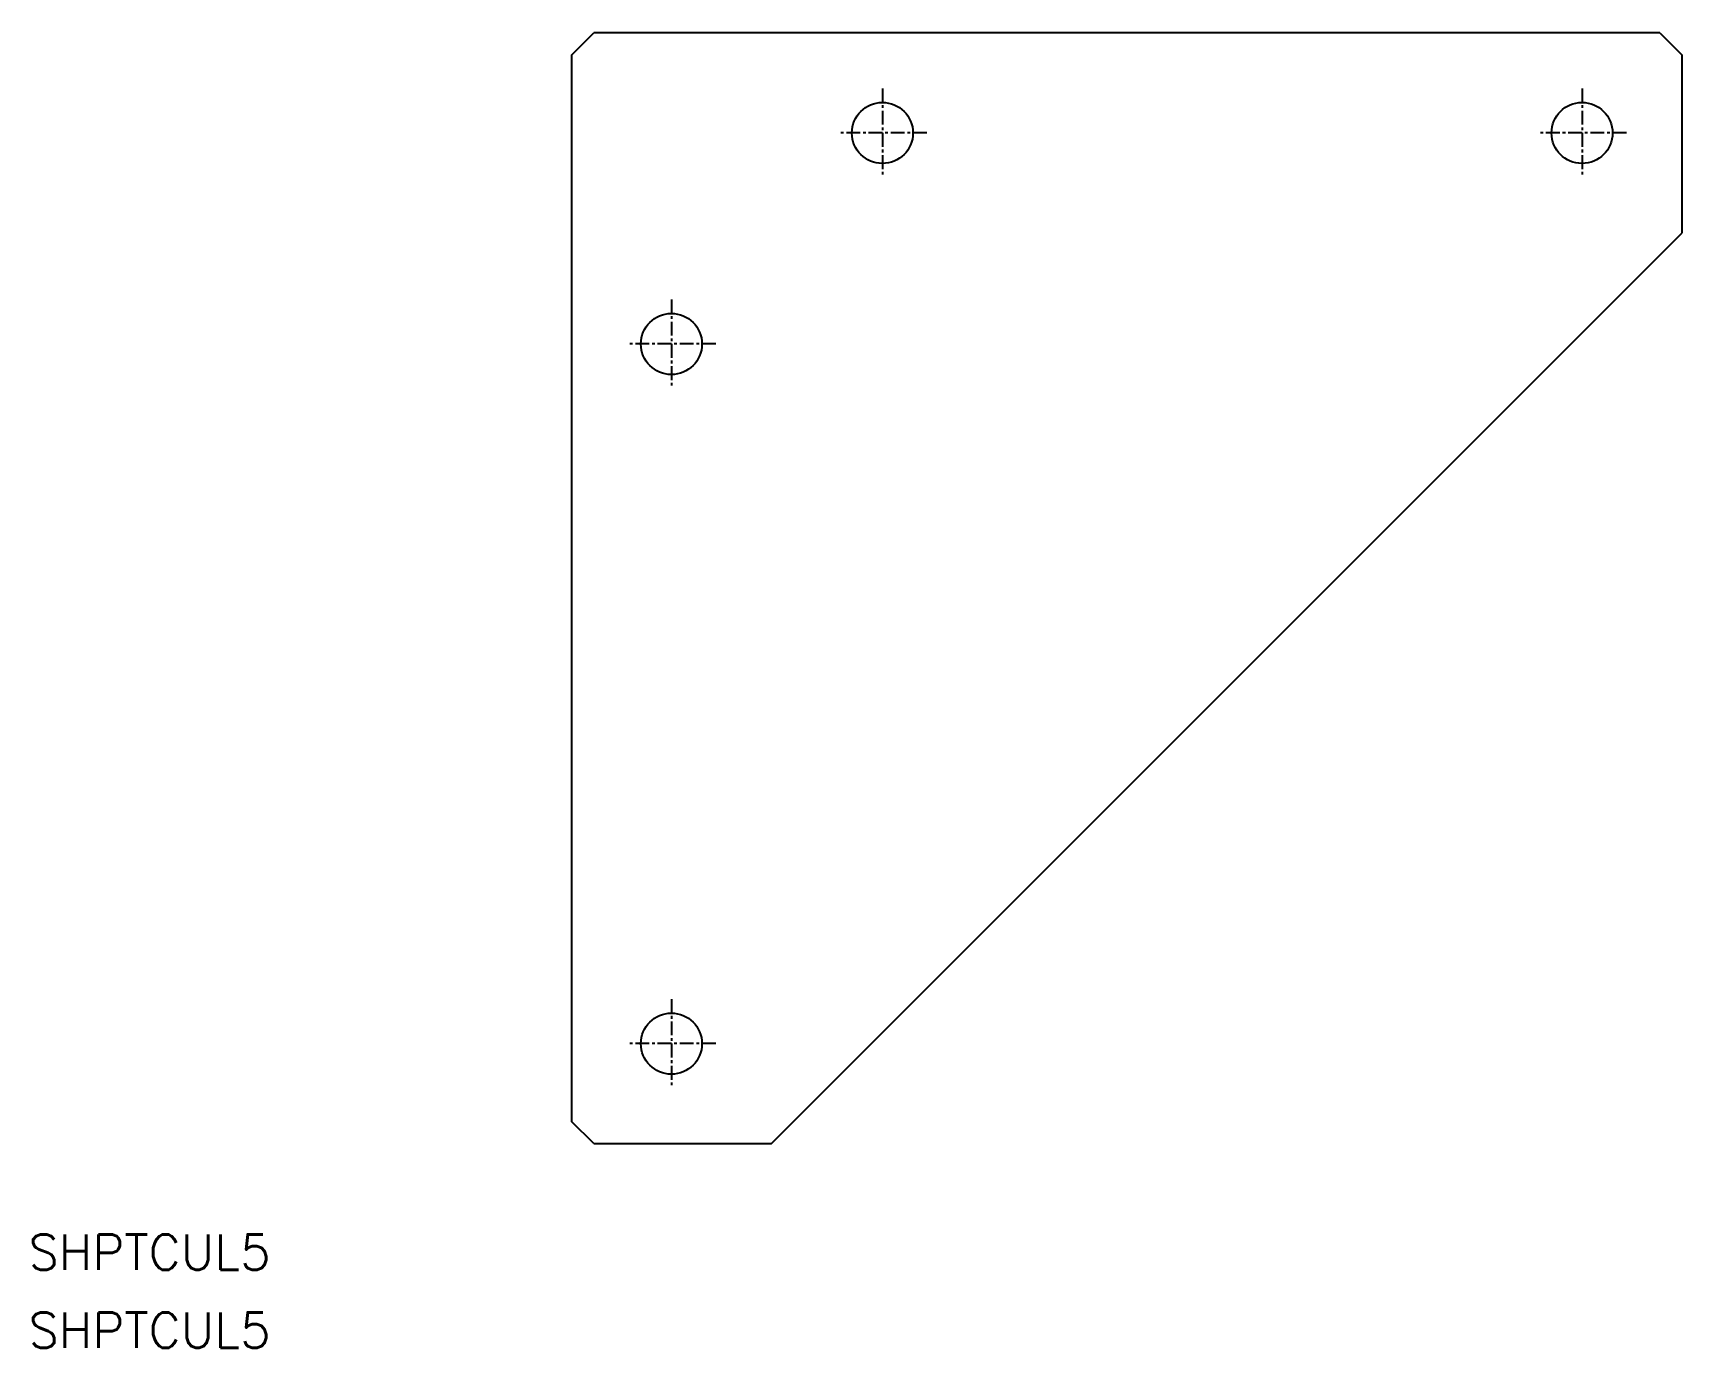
# Model space of a CAD drawing. Extents: x -57 to 91, y -109 to 9.
import ezdxf

# ---------------------------------------------------------------- set-up
doc = ezdxf.new("R2010")
doc.units = 0
doc.linetypes.add('CENTER', pattern=[2, 1.25, -0.25, 0.25, -0.25])
doc.layers.get('0').update_dxf_attribs({"linetype": 'CONTINUOUS'})
doc.layers.add('CENTER', color=1, linetype='CENTER')
doc.styles.get("Standard").update_dxf_attribs({"font": 'txt.shx', "bigfont": 'bigfont.shx'})

msp = doc.modelspace()

# ---------------------------------------------------------------- linework, layer by layer
at = {"color": 7, "linetype": 'CONTINUOUS'}
for p, q in [((-9, 7), (-7, 9)), ((89, 9), (-7, 9)), ((89, 9), (91, 7)), ((-9, 7), (-9, -89)), ((91, -9), (91, 7)), ((9, -91), (91, -9)), ((-7, -91), (-9, -89)), ((-7, -91), (9, -91))]:
    msp.add_line(p, q, dxfattribs=at)
for centre in [(19, 0), (82, 0), (0, -19), (0, -82)]:
    msp.add_circle(centre, 2.75, dxfattribs=at)
at = {"layer": 'CENTER', "color": 1, "linetype": 'CENTER'}
for p, q in [((19, 4), (19, -4)), ((82, 4), (82, -4)), ((23, 0), (15, 0)), ((86, 0), (78, 0)), ((0, -15), (0, -23)), ((4, -19), (-4, -19)), ((0, -78), (0, -86)), ((4, -82), (-4, -82))]:
    msp.add_line(p, q, dxfattribs=at)

# ---------------------------------------------------------------- texts
at = {"color": 7, "linetype": 'CONTINUOUS'}
for p in [(-57.9, -102.37), (-57.9, -109.4)]:
    msp.add_text('SHPTCUL5', height=3.2, dxfattribs=at).set_placement(p)

doc.saveas('drawing.dxf')
